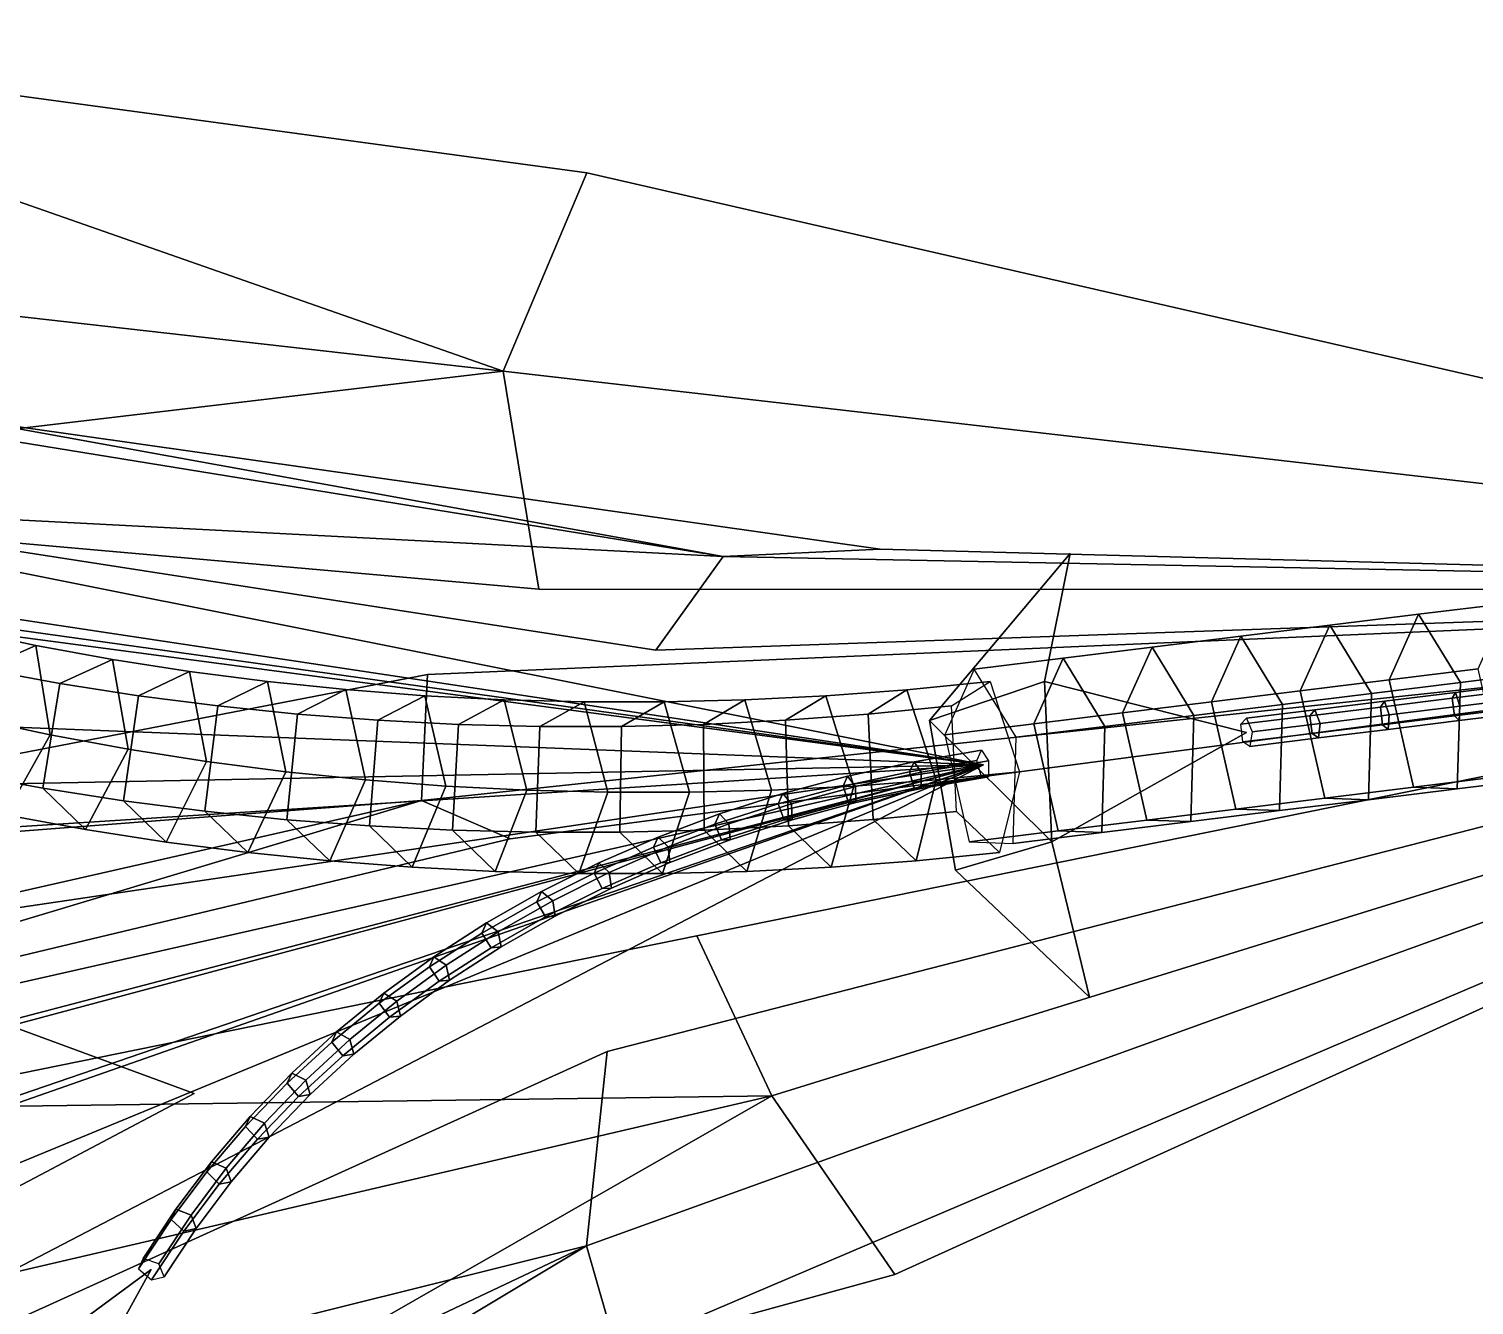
# Model space of a CAD drawing. Header units: metres. Extents: x -366 to 149, y -229 to 234.
# Drawn here: x -83.67 to -53.7, y -19.08 to 7.39 of the extents above; entities that cross this region are included whole.
import ezdxf

# ---------------------------------------------------------------- set-up
doc = ezdxf.new("R2010")
doc.units = ezdxf.units.M

msp = doc.modelspace()

# ---------------------------------------------------------------- linework, layer by layer
at = {"layer": 'coral-li_Intrnd', "color": 3}
for points in [[(-54.8519, -4.7533, 253.9901), (-56.6942, -4.9805, 254.759), (-57.3035, -6.3416, 252.897), (-55.4611, -6.1144, 252.1281)], [(-53.9852, -6.1682, 255.6485), (-55.8276, -6.3954, 256.4174), (-56.6942, -4.9805, 254.759), (-54.8519, -4.7533, 253.9901)], [(-53.00957, -4.5261, 253.2212), (-54.8519, -4.7533, 253.9901), (-55.4611, -6.1144, 252.1281), (-53.6188, -5.8871, 251.3592)], [(-52.1429, -5.941, 254.8796), (-53.9852, -6.1682, 255.6485), (-54.8519, -4.7533, 253.9901), (-53.00957, -4.5261, 253.2212)], [(-83.5244, -5.3974, 268.1424), (-85.09728, -5.06489, 269.0397), (-86.2385, -5.5526, 267.2191), (-84.6384, -5.8905, 266.3065)], [(-83.2252, -7.2548, 269.2893), (-84.8253, -6.9169, 270.2019), (-85.09728, -5.06489, 269.0397), (-83.5244, -5.3974, 268.1424)], [(-56.6942, -4.9805, 254.759), (-58.5366, -5.2078, 255.5279), (-59.1458, -6.5688, 253.6659), (-57.3035, -6.3416, 252.897)], [(-55.8276, -6.3954, 256.4174), (-57.67, -6.6227, 257.1863), (-58.5366, -5.2078, 255.5279), (-56.6942, -4.9805, 254.759)], [(-58.5366, -5.2078, 255.5279), (-60.379, -5.435, 256.2968), (-60.9882, -6.7961, 254.4348), (-59.1458, -6.5688, 253.6659)], [(-57.67, -6.6227, 257.1863), (-59.5123, -6.8499, 257.9552), (-60.379, -5.435, 256.2968), (-58.5366, -5.2078, 255.5279)], [(-81.9367, -5.6888, 267.257), (-83.5244, -5.3974, 268.1424), (-84.6384, -5.8905, 266.3065), (-83.02339, -6.1866, 265.4059)], [(-81.6102, -7.5509, 268.3888), (-83.2252, -7.2548, 269.2893), (-83.5244, -5.3974, 268.1424), (-81.9367, -5.6888, 267.257)], [(-80.3353, -5.9391, 266.3838), (-81.9367, -5.6888, 267.257), (-83.02339, -6.1866, 265.4059), (-81.3942, -6.4408, 264.5178)], [(-79.9811, -7.8051, 267.5007), (-81.6102, -7.5509, 268.3888), (-81.9367, -5.6888, 267.257), (-80.3353, -5.9391, 266.3838)], [(-62.2213, -5.6622, 257.0658), (-64.06371, -5.8895, 257.8347), (-64.6729, -7.2505, 255.9727), (-62.8306, -7.02334, 255.2038)], [(-61.3547, -7.07718, 258.7241), (-63.197, -7.3044, 259.493), (-64.06371, -5.8895, 257.8347), (-62.2213, -5.6622, 257.0658)], [(-60.379, -5.435, 256.2968), (-62.2213, -5.6622, 257.0658), (-62.8306, -7.02334, 255.2038), (-60.9882, -6.7961, 254.4348)], [(-59.5123, -6.8499, 257.9552), (-61.3547, -7.07718, 258.7241), (-62.2213, -5.6622, 257.0658), (-60.379, -5.435, 256.2968)], [(-83.02339, -6.1866, 265.4059), (-84.6384, -5.8905, 266.3065), (-85.03823, -8.05739, 266.3016), (-83.3785, -8.361, 265.3764)], [(-78.7211, -6.1479, 265.5235), (-80.3353, -5.9391, 266.3838), (-81.3942, -6.4408, 264.5178), (-79.7521, -6.6529, 263.6428)], [(-78.3389, -8.01724, 266.6257), (-79.9811, -7.8051, 267.5007), (-80.3353, -5.9391, 266.3838), (-78.7211, -6.1479, 265.5235)], [(-53.6188, -5.8871, 251.3592), (-55.4611, -6.1144, 252.1281), (-54.9564, -8.3377, 252.6805), (-53.114, -8.1105, 251.9116)], [(-52.2071, -8.1436, 254.0748), (-54.0495, -8.3708, 254.8437), (-53.9852, -6.1682, 255.6485), (-52.1429, -5.941, 254.8796)], [(-81.3942, -6.4408, 264.5178), (-83.02339, -6.1866, 265.4059), (-83.3785, -8.361, 265.3764), (-81.7043, -8.6216, 264.4641)], [(-77.095, -6.3153, 264.6765), (-78.7211, -6.1479, 265.5235), (-79.7521, -6.6529, 263.6428), (-78.09798, -6.8228, 262.7814)], [(-76.6848, -8.1871, 265.7643), (-78.3389, -8.01724, 266.6257), (-78.7211, -6.1479, 265.5235), (-77.095, -6.3153, 264.6765)], [(-63.7356, -6.1485, 258.4236), (-65.4631, -6.3194, 259.1639), (-66.2655, -6.8244, 257.1749), (-64.538, -6.6535, 256.4346)], [(-63.1248, -8.01783, 259.4174), (-64.8523, -8.1887, 260.1577), (-65.4631, -6.3194, 259.1639), (-63.7356, -6.1485, 258.4236)], [(-55.4611, -6.1144, 252.1281), (-57.3035, -6.3416, 252.897), (-56.7987, -8.5649, 253.4494), (-54.9564, -8.3377, 252.6805)], [(-54.0495, -8.3708, 254.8437), (-55.8918, -8.598, 255.6126), (-55.8276, -6.3954, 256.4174), (-53.9852, -6.1682, 255.6485)], [(-79.7521, -6.6529, 263.6428), (-81.3942, -6.4408, 264.5178), (-81.7043, -8.6216, 264.4641), (-80.01688, -8.839, 263.5652)], [(-75.458, -6.441, 263.8435), (-77.095, -6.3153, 264.6765), (-78.09798, -6.8228, 262.7814), (-76.4327, -6.9503, 261.9342)], [(-75.01955, -8.3146, 264.917), (-76.6848, -8.1871, 265.7643), (-77.095, -6.3153, 264.6765), (-75.458, -6.441, 263.8435)], [(-73.8111, -6.5251, 263.0248), (-75.458, -6.441, 263.8435), (-76.4327, -6.9503, 261.9342), (-74.7574, -7.03551, 261.1015)], [(-73.3442, -8.3998, 264.0844), (-75.01955, -8.3146, 264.917), (-75.458, -6.441, 263.8435), (-73.8111, -6.5251, 263.0248)], [(-72.1553, -6.5675, 262.221), (-73.8111, -6.5251, 263.0248), (-74.7574, -7.03551, 261.1015), (-73.07307, -7.07822, 260.284)], [(-71.6599, -8.4425, 263.2668), (-73.3442, -8.3998, 264.0844), (-73.8111, -6.5251, 263.0248), (-72.1553, -6.5675, 262.221)], [(-70.4916, -6.568, 261.4325), (-72.1553, -6.5675, 262.221), (-73.07307, -7.07822, 260.284), (-71.3806, -7.07845, 259.4821)], [(-69.9675, -8.4427, 262.4649), (-71.6599, -8.4425, 263.2668), (-72.1553, -6.5675, 262.221), (-70.4916, -6.568, 261.4325)], [(-68.821, -6.5269, 260.6599), (-70.4916, -6.568, 261.4325), (-71.3806, -7.07845, 259.4821), (-69.6813, -7.0362, 258.6963)], [(-68.2681, -8.4005, 261.6791), (-69.9675, -8.4427, 262.4649), (-70.4916, -6.568, 261.4325), (-68.821, -6.5269, 260.6599)], [(-67.1445, -6.444, 259.9035), (-68.821, -6.5269, 260.6599), (-69.6813, -7.0362, 258.6963), (-67.9759, -6.9515, 257.9271)], [(-66.5627, -8.3158, 260.9099), (-68.2681, -8.4005, 261.6791), (-68.821, -6.5269, 260.6599), (-67.1445, -6.444, 259.9035)], [(-65.4631, -6.3194, 259.1639), (-67.1445, -6.444, 259.9035), (-67.9759, -6.9515, 257.9271), (-66.2655, -6.8244, 257.1749)], [(-64.8523, -8.1887, 260.1577), (-66.5627, -8.3158, 260.9099), (-67.1445, -6.444, 259.9035), (-65.4631, -6.3194, 259.1639)], [(-59.1458, -6.5688, 253.6659), (-60.9882, -6.7961, 254.4348), (-60.4834, -9.01946, 254.9872), (-58.6411, -8.7922, 254.2183)], [(-57.3035, -6.3416, 252.897), (-59.1458, -6.5688, 253.6659), (-58.6411, -8.7922, 254.2183), (-56.7987, -8.5649, 253.4494)], [(-55.8918, -8.598, 255.6126), (-57.7342, -8.8253, 256.3815), (-57.67, -6.6227, 257.1863), (-55.8276, -6.3954, 256.4174)], [(-78.09798, -6.8228, 262.7814), (-79.7521, -6.6529, 263.6428), (-80.01688, -8.839, 263.5652), (-78.3169, -9.01297, 262.6802)], [(-76.4327, -6.9503, 261.9342), (-78.09798, -6.8228, 262.7814), (-78.3169, -9.01297, 262.6802), (-76.6057, -9.1434, 261.8098)], [(-66.2655, -6.8244, 257.1749), (-67.9759, -6.9515, 257.9271), (-67.9156, -9.1416, 257.6935), (-66.1581, -9.0105, 256.9209)], [(-64.538, -6.6535, 256.4346), (-66.2655, -6.8244, 257.1749), (-66.1581, -9.0105, 256.9209), (-64.4306, -8.8396, 256.1806)], [(-60.9882, -6.7961, 254.4348), (-62.8306, -7.02334, 255.2038), (-62.3258, -9.2466, 255.7561), (-60.4834, -9.01946, 254.9872)], [(-59.5765, -9.05254, 257.1505), (-61.4189, -9.2797, 257.9194), (-61.3547, -7.07718, 258.7241), (-59.5123, -6.8499, 257.9552)], [(-57.7342, -8.8253, 256.3815), (-59.5765, -9.05254, 257.1505), (-59.5123, -6.8499, 257.9552), (-57.67, -6.6227, 257.1863)], [(-84.1516, -8.9133, 268.1729), (-85.7959, -8.5667, 269.1104), (-84.8253, -6.9169, 270.2019), (-83.2252, -7.2548, 269.2893)], [(-74.7574, -7.03551, 261.1015), (-76.4327, -6.9503, 261.9342), (-76.6057, -9.1434, 261.8098), (-74.8842, -9.2303, 260.9545)], [(-73.07307, -7.07822, 260.284), (-74.7574, -7.03551, 261.1015), (-74.8842, -9.2303, 260.9545), (-73.1533, -9.2736, 260.1147)], [(-71.3806, -7.07845, 259.4821), (-73.07307, -7.07822, 260.284), (-73.1533, -9.2736, 260.1147), (-71.4143, -9.2732, 259.2909)], [(-69.6813, -7.0362, 258.6963), (-71.3806, -7.07845, 259.4821), (-71.4143, -9.2732, 259.2909), (-69.668, -9.2292, 258.4837)], [(-67.9759, -6.9515, 257.9271), (-69.6813, -7.0362, 258.6963), (-69.668, -9.2292, 258.4837), (-67.9156, -9.1416, 257.6935)], [(-62.8306, -7.02334, 255.2038), (-64.6729, -7.2505, 255.9727), (-64.1682, -9.4739, 256.5251), (-62.3258, -9.2466, 255.7561)], [(-61.4189, -9.2797, 257.9194), (-63.2612, -9.507, 258.6883), (-63.197, -7.3044, 259.493), (-61.3547, -7.07718, 258.7241)], [(-82.4919, -9.2169, 267.2477), (-84.1516, -8.9133, 268.1729), (-83.2252, -7.2548, 269.2893), (-81.6102, -7.5509, 268.3888)], [(-80.8178, -9.4775, 266.3354), (-82.4919, -9.2169, 267.2477), (-81.6102, -7.5509, 268.3888), (-79.9811, -7.8051, 267.5007)], [(-83.3785, -8.361, 265.3764), (-85.03823, -8.05739, 266.3016), (-84.1516, -8.9133, 268.1729), (-82.4919, -9.2169, 267.2477)], [(-79.1303, -9.6949, 265.4365), (-80.8178, -9.4775, 266.3354), (-79.9811, -7.8051, 267.5007), (-78.3389, -8.01724, 266.6257)], [(-77.4304, -9.8688, 264.5516), (-79.1303, -9.6949, 265.4365), (-78.3389, -8.01724, 266.6257), (-76.6848, -8.1871, 265.7643)], [(-63.544, -9.6955, 258.0519), (-65.2715, -9.8664, 258.7922), (-64.8523, -8.1887, 260.1577), (-63.1248, -8.01783, 259.4174)], [(-81.7043, -8.6216, 264.4641), (-83.3785, -8.361, 265.3764), (-82.4919, -9.2169, 267.2477), (-80.8178, -9.4775, 266.3354)], [(-75.7191, -9.9993, 263.6812), (-77.4304, -9.8688, 264.5516), (-76.6848, -8.1871, 265.7643), (-75.01955, -8.3146, 264.917)], [(-73.9976, -10.08627, 262.8258), (-75.7191, -9.9993, 263.6812), (-75.01955, -8.3146, 264.917), (-73.3442, -8.3998, 264.0844)], [(-67.02907, -9.9975, 259.5649), (-68.7814, -10.08521, 260.355), (-68.2681, -8.4005, 261.6791), (-66.5627, -8.3158, 260.9099)], [(-65.2715, -9.8664, 258.7922), (-67.02907, -9.9975, 259.5649), (-66.5627, -8.3158, 260.9099), (-64.8523, -8.1887, 260.1577)], [(-54.9564, -8.3377, 252.6805), (-56.7987, -8.5649, 253.4494), (-55.8918, -8.598, 255.6126), (-54.0495, -8.3708, 254.8437)], [(-53.114, -8.1105, 251.9116), (-54.9564, -8.3377, 252.6805), (-54.0495, -8.3708, 254.8437), (-52.2071, -8.1436, 254.0748)], [(-80.01688, -8.839, 263.5652), (-81.7043, -8.6216, 264.4641), (-80.8178, -9.4775, 266.3354), (-79.1303, -9.6949, 265.4365)], [(-72.2668, -10.1295, 261.986), (-73.9976, -10.08627, 262.8258), (-73.3442, -8.3998, 264.0844), (-71.6599, -8.4425, 263.2668)], [(-70.5277, -10.1292, 261.1622), (-72.2668, -10.1295, 261.986), (-71.6599, -8.4425, 263.2668), (-69.9675, -8.4427, 262.4649)], [(-68.7814, -10.08521, 260.355), (-70.5277, -10.1292, 261.1622), (-69.9675, -8.4427, 262.4649), (-68.2681, -8.4005, 261.6791)], [(-56.7987, -8.5649, 253.4494), (-58.6411, -8.7922, 254.2183), (-57.7342, -8.8253, 256.3815), (-55.8918, -8.598, 255.6126)], [(-78.3169, -9.01297, 262.6802), (-80.01688, -8.839, 263.5652), (-79.1303, -9.6949, 265.4365), (-77.4304, -9.8688, 264.5516)], [(-64.4306, -8.8396, 256.1806), (-66.1581, -9.0105, 256.9209), (-65.2715, -9.8664, 258.7922), (-63.544, -9.6955, 258.0519)], [(-58.6411, -8.7922, 254.2183), (-60.4834, -9.01946, 254.9872), (-59.5765, -9.05254, 257.1505), (-57.7342, -8.8253, 256.3815)], [(-76.6057, -9.1434, 261.8098), (-78.3169, -9.01297, 262.6802), (-77.4304, -9.8688, 264.5516), (-75.7191, -9.9993, 263.6812)], [(-74.8842, -9.2303, 260.9545), (-76.6057, -9.1434, 261.8098), (-75.7191, -9.9993, 263.6812), (-73.9976, -10.08627, 262.8258)], [(-73.1533, -9.2736, 260.1147), (-74.8842, -9.2303, 260.9545), (-73.9976, -10.08627, 262.8258), (-72.2668, -10.1295, 261.986)], [(-71.4143, -9.2732, 259.2909), (-73.1533, -9.2736, 260.1147), (-72.2668, -10.1295, 261.986), (-70.5277, -10.1292, 261.1622)], [(-69.668, -9.2292, 258.4837), (-71.4143, -9.2732, 259.2909), (-70.5277, -10.1292, 261.1622), (-68.7814, -10.08521, 260.355)], [(-67.9156, -9.1416, 257.6935), (-69.668, -9.2292, 258.4837), (-68.7814, -10.08521, 260.355), (-67.02907, -9.9975, 259.5649)], [(-66.1581, -9.0105, 256.9209), (-67.9156, -9.1416, 257.6935), (-67.02907, -9.9975, 259.5649), (-65.2715, -9.8664, 258.7922)], [(-62.3258, -9.2466, 255.7561), (-64.1682, -9.4739, 256.5251), (-63.2612, -9.507, 258.6883), (-61.4189, -9.2797, 257.9194)], [(-60.4834, -9.01946, 254.9872), (-62.3258, -9.2466, 255.7561), (-61.4189, -9.2797, 257.9194), (-59.5765, -9.05254, 257.1505)]]:
    msp.add_3dface(points, dxfattribs=at)
at = {"layer": 'coral-li_Leaf', "color": 3}
for points in [[(-62.07505, -3.4935, 239.3497), (-64.9947, -6.9584, 239.9609), (-62.6103, -6.1487, 242.5568)], [(-62.07505, -3.4935, 239.3497), (-62.6103, -6.1487, 242.5568), (-64.9947, -6.9584, 239.9609)], [(-62.6103, -6.1487, 242.5568), (-64.9947, -6.9584, 239.9609), (-62.4549, -9.47, 243.1661)], [(-62.6103, -6.1487, 242.5568), (-62.4549, -9.47, 243.1661), (-64.9947, -6.9584, 239.9609)], [(-62.6103, -6.1487, 242.5568), (-62.4549, -9.47, 243.1661), (-58.4222, -7.2057, 244.8018)], [(-62.6103, -6.1487, 242.5568), (-58.4222, -7.2057, 244.8018), (-62.4549, -9.47, 243.1661)], [(-62.4549, -9.47, 243.1661), (-64.9947, -6.9584, 239.9609), (-64.4518, -10.05876, 239.8613)], [(-62.4549, -9.47, 243.1661), (-64.4518, -10.05876, 239.8613), (-64.9947, -6.9584, 239.9609)], [(-64.4518, -10.05876, 239.8613), (-61.6761, -12.6896, 240.5416), (-62.4549, -9.47, 243.1661)], [(-64.4518, -10.05876, 239.8613), (-62.4549, -9.47, 243.1661), (-61.6761, -12.6896, 240.5416)], [(-80.237, -14.6934, 495.4817), (-84.9931, -12.9418, 497.8874), (-84.7366, -17.07055, 496.2801)], [(-80.237, -14.6934, 495.4817), (-84.7366, -17.07055, 496.2801), (-84.9931, -12.9418, 497.8874)], [(-83.2856, -22.2501, 272.9165), (-83.1105, -19.7993, 275.2285), (-81.1306, -18.3431, 270.994)], [(-83.2856, -22.2501, 272.9165), (-81.1306, -18.3431, 270.994), (-83.1105, -19.7993, 275.2285)]]:
    msp.add_3dface(points, dxfattribs=at)
at = {"layer": 'coral-li_Mrstm', "color": 3}
for points in [[(-73.8306, 0.2917, 258.8369), (-96.04556, 2.8001, 263.3804), (-94.116, 7.3863, 264.5814)], [(-73.8306, 0.2917, 258.8369), (-94.116, 7.3863, 264.5814), (-96.04556, 2.8001, 263.3804)], [(-73.8306, 0.2917, 258.8369), (-94.116, 7.3863, 264.5814), (-72.09777, 4.404, 259.4674)], [(-73.8306, 0.2917, 258.8369), (-72.09777, 4.404, 259.4674), (-94.116, 7.3863, 264.5814)], [(-73.8306, 0.2917, 258.8369), (-72.09777, 4.404, 259.4674), (-34.3975, -4.2425, 245.3961)], [(-73.8306, 0.2917, 258.8369), (-34.3975, -4.2425, 245.3961), (-72.09777, 4.404, 259.4674)], [(-95.3769, -2.2615, 263.7425), (-96.04556, 2.8001, 263.3804), (-73.8306, 0.2917, 258.8369)], [(-95.3769, -2.2615, 263.7425), (-73.8306, 0.2917, 258.8369), (-96.04556, 2.8001, 263.3804)], [(-73.09197, -4.2339, 259.2456), (-95.3769, -2.2615, 263.7425), (-73.8306, 0.2917, 258.8369)], [(-73.09197, -4.2339, 259.2456), (-73.8306, 0.2917, 258.8369), (-95.3769, -2.2615, 263.7425)], [(-34.3975, -4.2425, 245.3961), (-73.09197, -4.2339, 259.2456), (-73.8306, 0.2917, 258.8369)], [(-34.3975, -4.2425, 245.3961), (-73.8306, 0.2917, 258.8369), (-73.09197, -4.2339, 259.2456)], [(-90.1976, -2.4679, 276.0914), (-88.5136, -0.4282, 280.4734), (-69.2726, -3.5531, 268.6219)], [(-90.1976, -2.4679, 276.0914), (-69.2726, -3.5531, 268.6219), (-88.5136, -0.4282, 280.4734)], [(-69.2726, -3.5531, 268.6219), (-88.5136, -0.4282, 280.4734), (-84.9542, -0.7105, 284.1408)], [(-69.2726, -3.5531, 268.6219), (-84.9542, -0.7105, 284.1408), (-88.5136, -0.4282, 280.4734)], [(-69.2726, -3.5531, 268.6219), (-84.9542, -0.7105, 284.1408), (-66.01579, -3.4016, 271.7333)], [(-69.2726, -3.5531, 268.6219), (-66.01579, -3.4016, 271.7333), (-84.9542, -0.7105, 284.1408)], [(-63.8752, -7.8782, 257.6986), (-97.8451, -1.09284, 279.8137), (-100.8536, -2.71, 276.7269)], [(-63.8752, -7.8782, 257.6986), (-100.8536, -2.71, 276.7269), (-97.8451, -1.09284, 279.8137)], [(-63.8752, -7.8782, 257.6986), (-103.816, -1.8538, 265.2821), (-104.9483, -6.2784, 265.8611)], [(-63.8752, -7.8782, 257.6986), (-104.9483, -6.2784, 265.8611), (-103.816, -1.8538, 265.2821)], [(-70.6654, -5.4952, 264.687), (-90.1976, -2.4679, 276.0914), (-69.2726, -3.5531, 268.6219)], [(-70.6654, -5.4952, 264.687), (-69.2726, -3.5531, 268.6219), (-90.1976, -2.4679, 276.0914)], [(-100.8536, -2.71, 276.7269), (-101.9972, -2.822, 272.369), (-63.8752, -7.8782, 257.6986)], [(-100.8536, -2.71, 276.7269), (-63.8752, -7.8782, 257.6986), (-101.9972, -2.822, 272.369)], [(-34.3975, -4.2425, 245.3961), (-70.6654, -5.4952, 264.687), (-69.2726, -3.5531, 268.6219)], [(-34.3975, -4.2425, 245.3961), (-69.2726, -3.5531, 268.6219), (-70.6654, -5.4952, 264.687)], [(-69.2726, -3.5531, 268.6219), (-66.01579, -3.4016, 271.7333), (-34.3975, -4.2425, 245.3961)], [(-69.2726, -3.5531, 268.6219), (-34.3975, -4.2425, 245.3961), (-66.01579, -3.4016, 271.7333)], [(-34.3975, -4.2425, 245.3961), (-73.6882, -9.4072, 256.2881), (-75.5262, -8.6125, 252.1426)], [(-34.3975, -4.2425, 245.3961), (-75.5262, -8.6125, 252.1426), (-73.6882, -9.4072, 256.2881)], [(-75.5262, -8.6125, 252.1426), (-75.4039, -6.00333, 248.47), (-34.3975, -4.2425, 245.3961)], [(-75.5262, -8.6125, 252.1426), (-34.3975, -4.2425, 245.3961), (-75.4039, -6.00333, 248.47)], [(-34.3975, -4.2425, 245.3961), (-71.6778, -13.8216, 259.8005), (-72.1037, -17.8502, 257.6133)], [(-34.3975, -4.2425, 245.3961), (-72.1037, -17.8502, 257.6133), (-71.6778, -13.8216, 259.8005)], [(-72.1037, -17.8502, 257.6133), (-71.4783, -20.04416, 253.7265), (-34.3975, -4.2425, 245.3961)], [(-72.1037, -17.8502, 257.6133), (-34.3975, -4.2425, 245.3961), (-71.4783, -20.04416, 253.7265)], [(-34.3975, -4.2425, 245.3961), (-69.8203, -11.4177, 264.9616), (-68.2609, -14.7412, 267.7396)], [(-34.3975, -4.2425, 245.3961), (-68.2609, -14.7412, 267.7396), (-69.8203, -11.4177, 264.9616)], [(-68.2609, -14.7412, 267.7396), (-65.7094, -18.4454, 268.0216), (-34.3975, -4.2425, 245.3961)], [(-68.2609, -14.7412, 267.7396), (-34.3975, -4.2425, 245.3961), (-65.7094, -18.4454, 268.0216)], [(-104.9483, -6.2784, 265.8611), (-104.4168, -10.4762, 264.3096), (-63.8752, -7.8782, 257.6986)], [(-104.9483, -6.2784, 265.8611), (-63.8752, -7.8782, 257.6986), (-104.4168, -10.4762, 264.3096)], [(-75.5262, -8.6125, 252.1426), (-97.668, -10.3088, 250.8413), (-75.4039, -6.00333, 248.47)], [(-75.5262, -8.6125, 252.1426), (-75.4039, -6.00333, 248.47), (-97.668, -10.3088, 250.8413)], [(-63.8752, -7.8782, 257.6986), (-103.852, -16.9141, 260.7452), (-103.7693, -18.3459, 265.1198)], [(-63.8752, -7.8782, 257.6986), (-103.7693, -18.3459, 265.1198), (-103.852, -16.9141, 260.7452)], [(-103.7693, -18.3459, 265.1198), (-101.529, -20.7734, 268.1858), (-63.8752, -7.8782, 257.6986)], [(-103.7693, -18.3459, 265.1198), (-63.8752, -7.8782, 257.6986), (-101.529, -20.7734, 268.1858)], [(-63.8752, -7.8782, 257.6986), (-97.9036, -25.6013, 272.4305), (-98.9349, -22.3483, 275.5205)], [(-63.8752, -7.8782, 257.6986), (-98.9349, -22.3483, 275.5205), (-97.9036, -25.6013, 272.4305)], [(-98.9349, -22.3483, 275.5205), (-97.2977, -19.5792, 278.6771), (-63.8752, -7.8782, 257.6986)], [(-98.9349, -22.3483, 275.5205), (-63.8752, -7.8782, 257.6986), (-97.2977, -19.5792, 278.6771)], [(-97.081, -12.7917, 282.7869), (-97.5309, -8.5329, 281.3827), (-63.8752, -7.8782, 257.6986)], [(-97.081, -12.7917, 282.7869), (-63.8752, -7.8782, 257.6986), (-97.5309, -8.5329, 281.3827)], [(-63.8752, -7.8782, 257.6986), (-94.1359, -15.9911, 284.2983), (-97.081, -12.7917, 282.7869)], [(-63.8752, -7.8782, 257.6986), (-97.081, -12.7917, 282.7869), (-94.1359, -15.9911, 284.2983)], [(-75.5262, -8.6125, 252.1426), (-97.6284, -13.636, 254.7305), (-97.668, -10.3088, 250.8413)], [(-75.5262, -8.6125, 252.1426), (-97.668, -10.3088, 250.8413), (-97.6284, -13.636, 254.7305)], [(-95.6799, -14.6732, 259.3485), (-97.6284, -13.636, 254.7305), (-75.5262, -8.6125, 252.1426)], [(-95.6799, -14.6732, 259.3485), (-75.5262, -8.6125, 252.1426), (-97.6284, -13.636, 254.7305)], [(-73.6882, -9.4072, 256.2881), (-95.6799, -14.6732, 259.3485), (-75.5262, -8.6125, 252.1426)], [(-73.6882, -9.4072, 256.2881), (-75.5262, -8.6125, 252.1426), (-95.6799, -14.6732, 259.3485)], [(-69.8203, -11.4177, 264.9616), (-87.4243, -15.00227, 279.0323), (-68.2609, -14.7412, 267.7396)], [(-69.8203, -11.4177, 264.9616), (-68.2609, -14.7412, 267.7396), (-87.4243, -15.00227, 279.0323)], [(-71.6778, -13.8216, 259.8005), (-90.7931, -22.5023, 268.744), (-72.1037, -17.8502, 257.6133)], [(-71.6778, -13.8216, 259.8005), (-72.1037, -17.8502, 257.6133), (-90.7931, -22.5023, 268.744)], [(-87.4243, -15.00227, 279.0323), (-85.6226, -18.7819, 281.9762), (-68.2609, -14.7412, 267.7396)], [(-87.4243, -15.00227, 279.0323), (-68.2609, -14.7412, 267.7396), (-85.6226, -18.7819, 281.9762)], [(-68.2609, -14.7412, 267.7396), (-85.6226, -18.7819, 281.9762), (-83.06438, -23.215, 282.0183)], [(-68.2609, -14.7412, 267.7396), (-83.06438, -23.215, 282.0183), (-85.6226, -18.7819, 281.9762)], [(-68.2609, -14.7412, 267.7396), (-83.06438, -23.215, 282.0183), (-65.7094, -18.4454, 268.0216)], [(-68.2609, -14.7412, 267.7396), (-65.7094, -18.4454, 268.0216), (-83.06438, -23.215, 282.0183)], [(-90.7931, -22.5023, 268.744), (-91.2236, -26.898, 266.1574), (-72.1037, -17.8502, 257.6133)], [(-90.7931, -22.5023, 268.744), (-72.1037, -17.8502, 257.6133), (-91.2236, -26.898, 266.1574)], [(-72.1037, -17.8502, 257.6133), (-91.2236, -26.898, 266.1574), (-90.8768, -29.113, 261.5561)], [(-72.1037, -17.8502, 257.6133), (-90.8768, -29.113, 261.5561), (-91.2236, -26.898, 266.1574)], [(-72.1037, -17.8502, 257.6133), (-90.8768, -29.113, 261.5561), (-71.4783, -20.04416, 253.7265)], [(-72.1037, -17.8502, 257.6133), (-71.4783, -20.04416, 253.7265), (-90.8768, -29.113, 261.5561)], [(-85.6226, -18.7819, 281.9762), (-110.3848, -25.2443, 302.1322), (-83.06438, -23.215, 282.0183)], [(-85.6226, -18.7819, 281.9762), (-83.06438, -23.215, 282.0183), (-110.3848, -25.2443, 302.1322)]]:
    msp.add_3dface(points, dxfattribs=at)
at = {"layer": 'coral-li_Petiole', "color": 3}
for points in [[(-52.6481, -6.308, 246.9907), (-54.1549, -6.4938, 246.6107), (-54.08509, -6.375, 246.2759), (-52.5947, -6.1912, 246.6522)], [(-52.5947, -6.1912, 246.6522), (-54.08509, -6.375, 246.2759), (-53.998, -6.66, 246.0702), (-52.5177, -6.4774, 246.4442)], [(-55.6413, -6.6772, 246.1567), (-57.1039, -6.8576, 245.6298), (-57.00191, -6.7348, 245.3048), (-55.5553, -6.5564, 245.8264)], [(-55.5553, -6.5564, 245.8264), (-57.00191, -6.7348, 245.3048), (-56.895, -7.01734, 245.1051), (-55.4583, -6.8401, 245.6235)], [(-54.1549, -6.4938, 246.6107), (-55.6413, -6.6772, 246.1567), (-55.5553, -6.5564, 245.8264), (-54.08509, -6.375, 246.2759)], [(-54.1098, -6.8593, 246.6107), (-55.5963, -7.04265, 246.1567), (-55.6413, -6.6772, 246.1567), (-54.1549, -6.4938, 246.6107)], [(-54.08509, -6.375, 246.2759), (-55.5553, -6.5564, 245.8264), (-55.4583, -6.8401, 245.6235), (-53.998, -6.66, 246.0702)], [(-52.6031, -6.6734, 246.9907), (-54.1098, -6.8593, 246.6107), (-54.1549, -6.4938, 246.6107), (-52.6481, -6.308, 246.9907)], [(-52.5177, -6.4774, 246.4442), (-53.998, -6.66, 246.0702), (-54.01325, -6.9575, 246.2759), (-52.5228, -6.7737, 246.6522)], [(-57.1039, -6.8576, 245.6298), (-58.539, -7.03461, 245.0312), (-58.4213, -6.9099, 244.7123), (-57.00191, -6.7348, 245.3048)], [(-57.05887, -7.223, 245.6298), (-58.4939, -7.4, 245.0312), (-58.539, -7.03461, 245.0312), (-57.1039, -6.8576, 245.6298)], [(-57.00191, -6.7348, 245.3048), (-58.4213, -6.9099, 244.7123), (-58.3048, -7.1912, 244.5163), (-56.895, -7.01734, 245.1051)], [(-55.5963, -7.04265, 246.1567), (-57.05887, -7.223, 245.6298), (-57.1039, -6.8576, 245.6298), (-55.6413, -6.6772, 246.1567)], [(-55.4583, -6.8401, 245.6235), (-56.895, -7.01734, 245.1051), (-56.93, -7.3173, 245.3048), (-55.4834, -7.1389, 245.8264)], [(-54.01325, -6.9575, 246.2759), (-55.4834, -7.1389, 245.8264), (-55.5963, -7.04265, 246.1567), (-54.1098, -6.8593, 246.6107)], [(-53.998, -6.66, 246.0702), (-55.4583, -6.8401, 245.6235), (-55.4834, -7.1389, 245.8264), (-54.01325, -6.9575, 246.2759)], [(-52.5228, -6.7737, 246.6522), (-54.01325, -6.9575, 246.2759), (-54.1098, -6.8593, 246.6107), (-52.6031, -6.6734, 246.9907)], [(-56.895, -7.01734, 245.1051), (-58.3048, -7.1912, 244.5163), (-58.3495, -7.4924, 244.7123), (-56.93, -7.3173, 245.3048)], [(-55.4834, -7.1389, 245.8264), (-56.93, -7.3173, 245.3048), (-57.05887, -7.223, 245.6298), (-55.5963, -7.04265, 246.1567)], [(-56.93, -7.3173, 245.3048), (-58.3495, -7.4924, 244.7123), (-58.4939, -7.4, 245.0312), (-57.05887, -7.223, 245.6298)], [(-63.9153, -7.5735, 257.7244), (-65.3113, -7.8104, 258.3543), (-65.4051, -8.0201, 258.0675), (-64.00916, -7.7831, 257.4375)], [(-64.00916, -7.7831, 257.4375), (-65.4051, -8.0201, 258.0675), (-65.312, -8.3603, 258.1459), (-63.916, -8.1234, 257.516)], [(-63.7664, -7.7892, 257.9731), (-65.1624, -8.02615, 258.6031), (-65.3113, -7.8104, 258.3543), (-63.9153, -7.5735, 257.7244)], [(-63.7668, -8.1271, 257.8451), (-65.1629, -8.364, 258.475), (-65.1624, -8.02615, 258.6031), (-63.7664, -7.7892, 257.9731)], [(-65.3113, -7.8104, 258.3543), (-66.6898, -8.1105, 259.0247), (-66.7836, -8.3202, 258.7379), (-65.4051, -8.0201, 258.0675)], [(-65.4051, -8.0201, 258.0675), (-66.7836, -8.3202, 258.7379), (-66.6754, -8.6575, 258.8092), (-65.312, -8.3603, 258.1459)], [(-65.1624, -8.02615, 258.6031), (-66.5258, -8.3233, 259.2664), (-66.6898, -8.1105, 259.0247), (-65.3113, -7.8104, 258.3543)], [(-65.1629, -8.364, 258.475), (-66.517, -8.6594, 259.134), (-66.5258, -8.3233, 259.2664), (-65.1624, -8.02615, 258.6031)], [(-66.6898, -8.1105, 259.0247), (-68.03637, -8.4714, 259.7291), (-68.1302, -8.6811, 259.4423), (-66.7836, -8.3202, 258.7379)], [(-66.7836, -8.3202, 258.7379), (-68.1302, -8.6811, 259.4423), (-68.00726, -9.01487, 259.5062), (-66.6754, -8.6575, 258.8092)], [(-66.5258, -8.3233, 259.2664), (-67.8576, -8.6806, 259.9634), (-68.03637, -8.4714, 259.7291), (-66.6898, -8.1105, 259.0247)], [(-66.517, -8.6594, 259.134), (-67.8397, -9.01459, 259.8264), (-67.8576, -8.6806, 259.9634), (-66.5258, -8.3233, 259.2664)], [(-65.312, -8.3603, 258.1459), (-66.6754, -8.6575, 258.8092), (-66.517, -8.6594, 259.134), (-65.1629, -8.364, 258.475)], [(-63.916, -8.1234, 257.516), (-65.312, -8.3603, 258.1459), (-65.1629, -8.364, 258.475), (-63.7668, -8.1271, 257.8451)], [(-68.03637, -8.4714, 259.7291), (-69.3477, -8.8923, 260.4659), (-69.4416, -9.102, 260.179), (-68.1302, -8.6811, 259.4423)], [(-68.1302, -8.6811, 259.4423), (-69.4416, -9.102, 260.179), (-69.3042, -9.4315, 260.2351), (-68.00726, -9.01487, 259.5062)], [(-67.8576, -8.6806, 259.9634), (-69.1546, -9.09732, 260.6924), (-69.3477, -8.8923, 260.4659), (-68.03637, -8.4714, 259.7291)], [(-67.8397, -9.01459, 259.8264), (-69.1279, -9.4286, 260.5506), (-69.1546, -9.09732, 260.6924), (-67.8576, -8.6806, 259.9634)], [(-66.6754, -8.6575, 258.8092), (-68.00726, -9.01487, 259.5062), (-67.8397, -9.01459, 259.8264), (-66.517, -8.6594, 259.134)], [(-69.3477, -8.8923, 260.4659), (-70.6208, -9.3721, 261.2332), (-70.7146, -9.5818, 260.9464), (-69.4416, -9.102, 260.179)], [(-69.1546, -9.09732, 260.6924), (-70.4137, -9.5722, 261.4515), (-70.6208, -9.3721, 261.2332), (-69.3477, -8.8923, 260.4659)], [(-69.4416, -9.102, 260.179), (-70.7146, -9.5818, 260.9464), (-70.5633, -9.9064, 260.9943), (-69.3042, -9.4315, 260.2351)], [(-69.1279, -9.4286, 260.5506), (-70.3784, -9.9006, 261.3047), (-70.4137, -9.5722, 261.4515), (-69.1546, -9.09732, 260.6924)], [(-68.00726, -9.01487, 259.5062), (-69.3042, -9.4315, 260.2351), (-69.1279, -9.4286, 260.5506), (-67.8397, -9.01459, 259.8264)], [(-70.6208, -9.3721, 261.2332), (-71.8525, -9.9098, 262.0292), (-71.9463, -10.1195, 261.7424), (-70.7146, -9.5818, 260.9464)], [(-70.7146, -9.5818, 260.9464), (-71.9463, -10.1195, 261.7424), (-71.7814, -10.4386, 261.7819), (-70.5633, -9.9064, 260.9943)], [(-70.4137, -9.5722, 261.4515), (-71.6318, -10.1044, 262.239), (-71.8525, -9.9098, 262.0292), (-70.6208, -9.3721, 261.2332)], [(-70.3784, -9.9006, 261.3047), (-71.5882, -10.4293, 262.0871), (-71.6318, -10.1044, 262.239), (-70.4137, -9.5722, 261.4515)], [(-69.3042, -9.4315, 260.2351), (-70.5633, -9.9064, 260.9943), (-70.3784, -9.9006, 261.3047), (-69.1279, -9.4286, 260.5506)], [(-71.8525, -9.9098, 262.0292), (-73.03983, -10.5039, 262.852), (-73.1336, -10.7136, 262.5651), (-71.9463, -10.1195, 261.7424)], [(-71.9463, -10.1195, 261.7424), (-73.1336, -10.7136, 262.5651), (-72.9556, -11.02662, 262.5959), (-71.7814, -10.4386, 261.7819)], [(-71.6318, -10.1044, 262.239), (-72.806, -10.6924, 263.0531), (-73.03983, -10.5039, 262.852), (-71.8525, -9.9098, 262.0292)], [(-71.5882, -10.4293, 262.0871), (-72.7543, -11.01359, 262.8957), (-72.806, -10.6924, 263.0531), (-71.6318, -10.1044, 262.239)], [(-70.5633, -9.9064, 260.9943), (-71.7814, -10.4386, 261.7819), (-71.5882, -10.4293, 262.0871), (-70.3784, -9.9006, 261.3047)], [(-71.7814, -10.4386, 261.7819), (-72.9556, -11.02662, 262.5959), (-72.7543, -11.01359, 262.8957), (-71.5882, -10.4293, 262.0871)], [(-73.03983, -10.5039, 262.852), (-74.1799, -11.1531, 263.6995), (-74.2737, -11.3628, 263.4127), (-73.1336, -10.7136, 262.5651)], [(-73.1336, -10.7136, 262.5651), (-74.2737, -11.3628, 263.4127), (-74.08318, -11.6691, 263.4344), (-72.9556, -11.02662, 262.5959)], [(-72.806, -10.6924, 263.0531), (-73.9335, -11.3349, 263.8916), (-74.1799, -11.1531, 263.6995), (-73.03983, -10.5039, 262.852)], [(-72.7543, -11.01359, 262.8957), (-73.8741, -11.6519, 263.7286), (-73.9335, -11.3349, 263.8916), (-72.806, -10.6924, 263.0531)], [(-72.9556, -11.02662, 262.5959), (-74.08318, -11.6691, 263.4344), (-73.8741, -11.6519, 263.7286), (-72.7543, -11.01359, 262.8957)], [(-74.1799, -11.1531, 263.6995), (-75.27, -11.8558, 264.5699), (-75.3639, -12.06555, 264.283), (-74.2737, -11.3628, 263.4127)], [(-74.2737, -11.3628, 263.4127), (-75.3639, -12.06555, 264.283), (-75.1612, -12.3644, 264.2954), (-74.08318, -11.6691, 263.4344)], [(-73.9335, -11.3349, 263.8916), (-75.01163, -12.03028, 264.7526), (-75.27, -11.8558, 264.5699), (-74.1799, -11.1531, 263.6995)], [(-73.8741, -11.6519, 263.7286), (-74.9447, -12.3428, 264.584), (-75.01163, -12.03028, 264.7526), (-73.9335, -11.3349, 263.8916)], [(-74.08318, -11.6691, 263.4344), (-75.1612, -12.3644, 264.2954), (-74.9447, -12.3428, 264.584), (-73.8741, -11.6519, 263.7286)], [(-75.27, -11.8558, 264.5699), (-76.3075, -12.6104, 265.4609), (-76.4014, -12.82, 265.174), (-75.3639, -12.06555, 264.283)], [(-75.01163, -12.03028, 264.7526), (-76.03766, -12.7769, 265.6341), (-76.3075, -12.6104, 265.4609), (-75.27, -11.8558, 264.5699)], [(-75.3639, -12.06555, 264.283), (-76.4014, -12.82, 265.174), (-76.1872, -13.1111, 265.1769), (-75.1612, -12.3644, 264.2954)], [(-74.9447, -12.3428, 264.584), (-75.9637, -13.08459, 265.4596), (-76.03766, -12.7769, 265.6341), (-75.01163, -12.03028, 264.7526)], [(-75.1612, -12.3644, 264.2954), (-76.1872, -13.1111, 265.1769), (-75.9637, -13.08459, 265.4596), (-74.9447, -12.3428, 264.584)], [(-76.3075, -12.6104, 265.4609), (-77.29, -13.4149, 266.3704), (-77.3839, -13.6245, 266.0836), (-76.4014, -12.82, 265.174)], [(-76.4014, -12.82, 265.174), (-77.3839, -13.6245, 266.0836), (-77.1587, -13.9071, 266.0767), (-76.1872, -13.1111, 265.1769)], [(-76.03766, -12.7769, 265.6341), (-77.00918, -13.5729, 266.5339), (-77.29, -13.4149, 266.3704), (-76.3075, -12.6104, 265.4609)], [(-75.9637, -13.08459, 265.4596), (-76.9285, -13.8754, 266.3534), (-77.00918, -13.5729, 266.5339), (-76.03766, -12.7769, 265.6341)], [(-76.1872, -13.1111, 265.1769), (-77.1587, -13.9071, 266.0767), (-76.9285, -13.8754, 266.3534), (-75.9637, -13.08459, 265.4596)], [(-77.29, -13.4149, 266.3704), (-78.215, -14.2675, 267.2963), (-78.3088, -14.4771, 267.0094), (-77.3839, -13.6245, 266.0836)], [(-77.00918, -13.5729, 266.5339), (-77.9238, -14.4165, 267.4498), (-78.215, -14.2675, 267.2963), (-77.29, -13.4149, 266.3704)], [(-77.3839, -13.6245, 266.0836), (-78.3088, -14.4771, 267.0094), (-78.07344, -14.7507, 266.9926), (-77.1587, -13.9071, 266.0767)], [(-76.9285, -13.8754, 266.3534), (-77.8368, -14.7135, 267.2632), (-77.9238, -14.4165, 267.4498), (-77.00918, -13.5729, 266.5339)], [(-77.1587, -13.9071, 266.0767), (-78.07344, -14.7507, 266.9926), (-77.8368, -14.7135, 267.2632), (-76.9285, -13.8754, 266.3534)], [(-78.215, -14.2675, 267.2963), (-79.08033, -15.166, 268.2362), (-79.1741, -15.3757, 267.9494), (-78.3088, -14.4771, 267.0094)], [(-77.9238, -14.4165, 267.4498), (-78.7794, -15.3056, 268.3796), (-79.08033, -15.166, 268.2362), (-78.215, -14.2675, 267.2963)], [(-78.3088, -14.4771, 267.0094), (-79.1741, -15.3757, 267.9494), (-78.929, -15.6398, 267.9224), (-78.07344, -14.7507, 266.9926)], [(-77.8368, -14.7135, 267.2632), (-78.6864, -15.5968, 268.1868), (-78.7794, -15.3056, 268.3796), (-77.9238, -14.4165, 267.4498)], [(-78.07344, -14.7507, 266.9926), (-78.929, -15.6398, 267.9224), (-78.6864, -15.5968, 268.1868), (-77.8368, -14.7135, 267.2632)], [(-79.08033, -15.166, 268.2362), (-79.8838, -16.1084, 269.188), (-79.9777, -16.3181, 268.9012), (-79.1741, -15.3757, 267.9494)], [(-78.7794, -15.3056, 268.3796), (-79.5739, -16.2381, 269.3212), (-79.8838, -16.1084, 269.188), (-79.08033, -15.166, 268.2362)], [(-79.1741, -15.3757, 267.9494), (-79.9777, -16.3181, 268.9012), (-79.7235, -16.5723, 268.864), (-78.929, -15.6398, 267.9224)], [(-78.6864, -15.5968, 268.1868), (-79.4754, -16.5231, 269.1221), (-79.5739, -16.2381, 269.3212), (-78.7794, -15.3056, 268.3796)], [(-78.929, -15.6398, 267.9224), (-79.7235, -16.5723, 268.864), (-79.4754, -16.5231, 269.1221), (-78.6864, -15.5968, 268.1868)], [(-79.8838, -16.1084, 269.188), (-80.6236, -17.09246, 270.1493), (-80.7175, -17.3021, 269.8625), (-79.9777, -16.3181, 268.9012)], [(-79.5739, -16.2381, 269.3212), (-80.3054, -17.2116, 270.2721), (-80.6236, -17.09246, 270.1493), (-79.8838, -16.1084, 269.188)], [(-79.9777, -16.3181, 268.9012), (-80.7175, -17.3021, 269.8625), (-80.455, -17.5458, 269.8149), (-79.7235, -16.5723, 268.864)], [(-79.4754, -16.5231, 269.1221), (-80.2017, -17.4902, 270.0667), (-80.3054, -17.2116, 270.2721), (-79.5739, -16.2381, 269.3212)], [(-79.7235, -16.5723, 268.864), (-80.455, -17.5458, 269.8149), (-80.2017, -17.4902, 270.0667), (-79.4754, -16.5231, 269.1221)], [(-80.6236, -17.09246, 270.1493), (-81.298, -18.1156, 271.1179), (-81.3918, -18.3253, 270.831), (-80.7175, -17.3021, 269.8625)], [(-80.7175, -17.3021, 269.8625), (-81.3918, -18.3253, 270.831), (-81.1217, -18.5581, 270.773), (-80.455, -17.5458, 269.8149)], [(-80.3054, -17.2116, 270.2721), (-80.9721, -18.2239, 271.2302), (-81.298, -18.1156, 271.1179), (-80.6236, -17.09246, 270.1493)], [(-80.2017, -17.4902, 270.0667), (-80.8637, -18.4959, 271.0183), (-80.9721, -18.2239, 271.2302), (-80.3054, -17.2116, 270.2721)], [(-80.455, -17.5458, 269.8149), (-81.1217, -18.5581, 270.773), (-80.8637, -18.4959, 271.0183), (-80.2017, -17.4902, 270.0667)]]:
    msp.add_3dface(points, dxfattribs=at)

doc.saveas('drawing.dxf')
